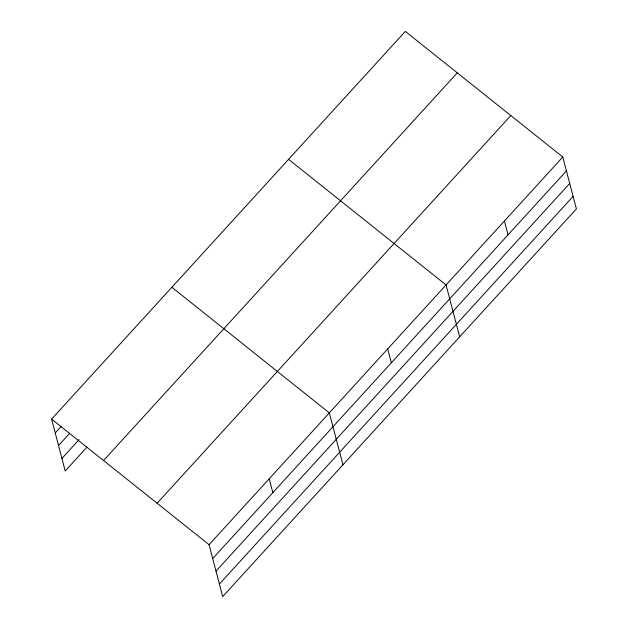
<?xml version="1.0" encoding="UTF-8"?>
<svg xmlns="http://www.w3.org/2000/svg" width="628" height="628" viewBox="0 0 628 628"><rect width="100%" height="100%" fill="white"/><g stroke="black" fill="none" stroke-linecap="round" stroke-linejoin="round"><path stroke-width="0.94" d="M51.598 419.096L405.311 31.4L562.782 157.016L576.402 208.904L222.689 596.6L209.077 544.704L51.598 419.096L65.218 470.984L87.017 447.089M55.24 432.959L61.183 426.443M58.53 445.511L69.763 433.194M61.921 458.44L79.104 439.608M103.565 460.544L457.278 72.856M157.11 503.256L510.815 115.56M209.077 544.704L562.782 157.016M212.711 558.575L566.425 170.879M216.008 571.119L569.714 183.423M219.4 584.048L573.105 196.352M288.582 159.339L446.061 284.955L459.672 336.844M171.86 287.279L329.339 412.894L342.951 464.783M504.425 220.985L508.06 234.848M387.704 348.925L391.338 362.788M269.208 478.803L272.842 492.666"/></g></svg>
